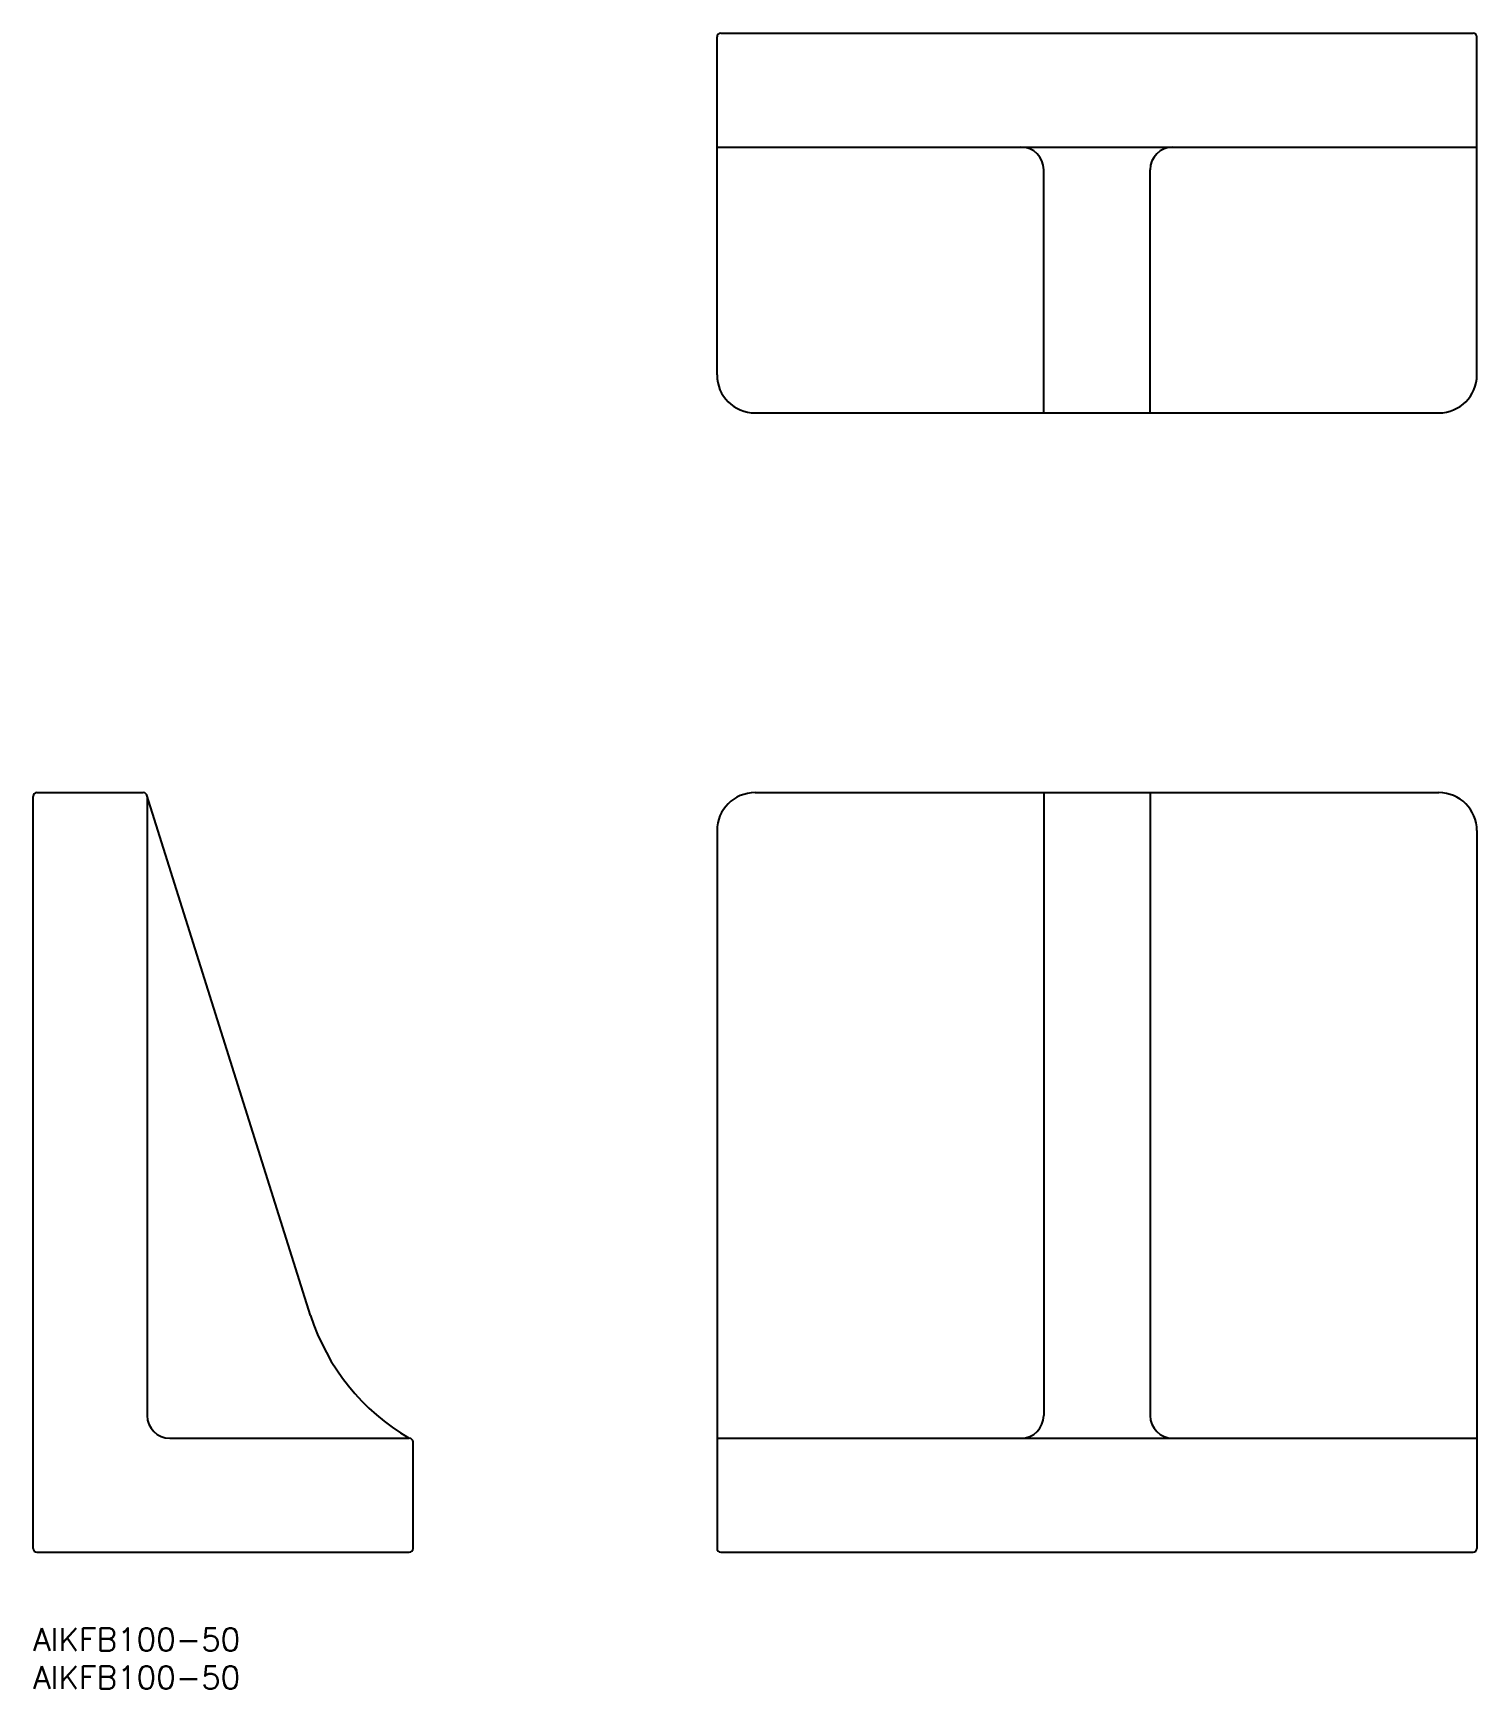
# Model space of a CAD drawing. Extents: x 0 to 190, y -8 to 210.
import ezdxf

# ---------------------------------------------------------------- set-up
doc = ezdxf.new("R2010")
doc.units = 0
doc.header["$LTSCALE"] = 0.5
doc.layers.add('MSM_CONTINUOUS', color=7, linetype='CONTINUOUS')
doc.layers.add('MSM_PART_NUMBER', color=7, linetype='CONTINUOUS')
doc.styles.get("Standard").update_dxf_attribs({"font": 'txt.shx', "height": 3, "bigfont": 'bigfont.shx'})

# ---------------------------------------------------------------- blocks, each defined once
blk = doc.blocks.new('*U16')
at = {"layer": 'MSM_PART_NUMBER'}
blk.add_text('AIKFB100-50', height=3, dxfattribs=at).set_placement((0, -3))
blk = doc.blocks.new('*U17')
at = {"layer": 'MSM_PART_NUMBER'}
blk.add_text('AIKFB100-50', height=3, dxfattribs=at).set_placement((0, -8))

msp = doc.modelspace()

# ---------------------------------------------------------------- linework, layer by layer
at = {"layer": 'MSM_CONTINUOUS'}
for p, q in [((90, 165), (90, 209.5)), ((90.5, 210), (189.5, 210)), ((190, 165), (190, 209.5)), ((90, 195), (190, 195)), ((133, 160), (133, 192)), ((147, 160), (147, 192)), ((95, 160), (185, 160)), ((0, 10.5), (0, 109.5)), ((0.5, 110), (14.5, 110)), ((36.51, 41.17), (14.98, 109.65)), ((15, 109.5), (15, 28)), ((95, 110), (185, 110)), ((133, 110), (133, 28)), ((147, 110), (147, 28)), ((90, 105), (90, 10.5)), ((190, 105), (190, 10.5)), ((18, 25), (49.5, 25)), ((50, 10.5), (50, 24.5)), ((90, 25), (190, 25)), ((0.5, 10), (49.5, 10)), ((90.5, 10), (189.5, 10))]:
    msp.add_line(p, q, dxfattribs=at)
for centre, radius, start, end in [((90.5, 209.5), 0.5, 90, 180), ((189.5, 209.5), 0.5, 0, 90), ((130, 192), 3, 0, 90), ((150, 192), 3, 90, 180), ((95, 165), 5, 180, 270), ((185, 165), 5, 270, 0), ((0.5, 109.5), 0.5, 90, 180), ((14.5, 109.5), 0.5, 0, 90), ((95, 105), 5, 90, 180), ((185, 105), 5, 0, 90), ((64.01, 49.96), 28.87, 197.7335, 239.8237), ((18, 28), 3, 180, 270), ((130, 28), 3, 270, 0), ((150, 28), 3, 180, 270), ((49.5, 24.5), 0.5, 0, 90), ((0.5, 10.5), 0.5, 180, 270), ((49.5, 10.5), 0.5, 270, 0), ((90.5, 10.5), 0.5, 180, 270), ((189.5, 10.5), 0.5, 270, 0)]:
    msp.add_arc(centre, radius, start, end, dxfattribs=at)

# ---------------------------------------------------------------- block references
for name in ['*U16', '*U17']:
    msp.add_blockref(name, (0, 0), dxfattribs=at)

doc.saveas('drawing.dxf')
